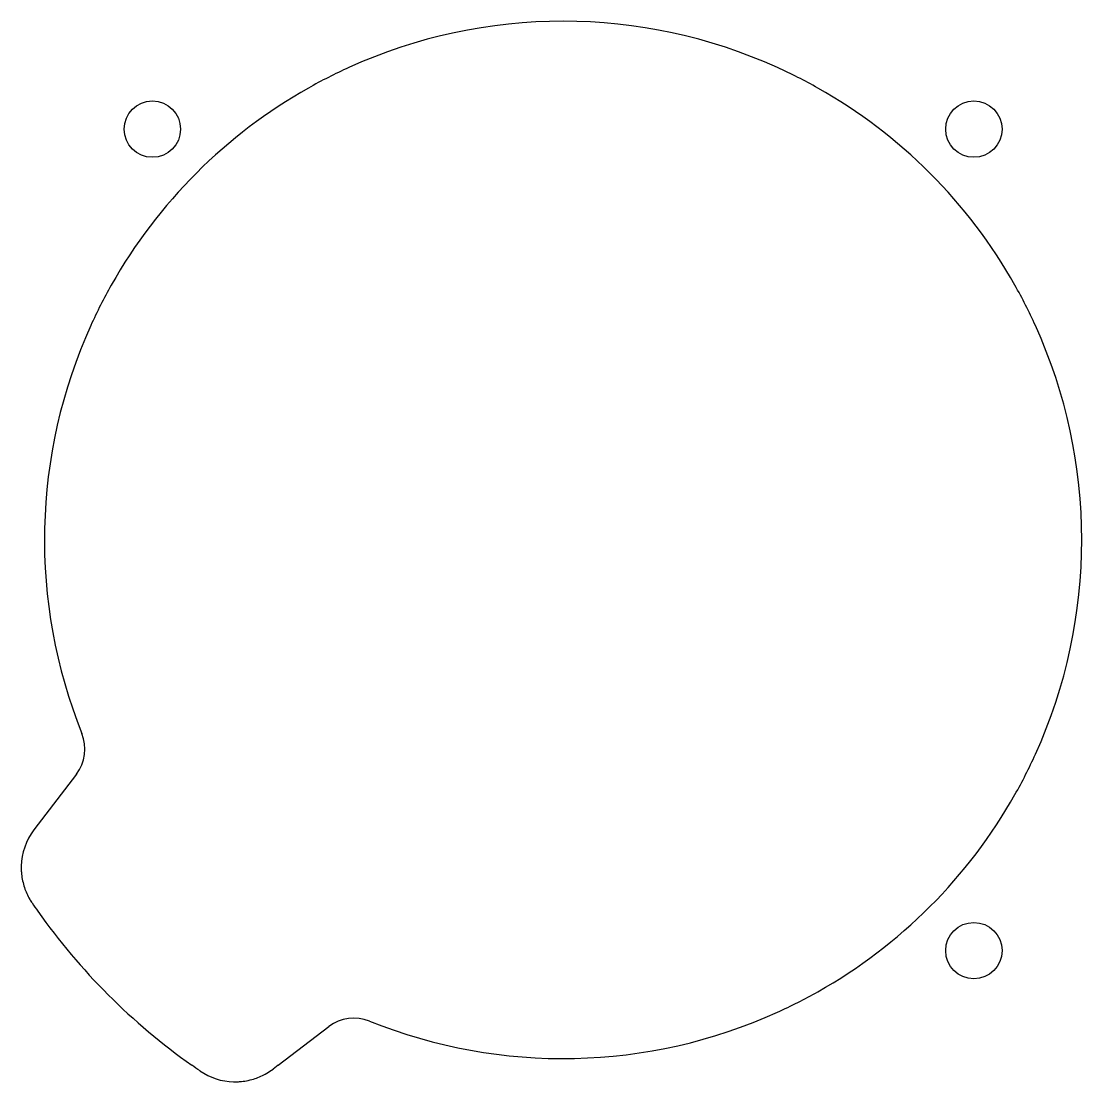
# Model space of a CAD drawing. Header units: millimetres. Extents: x -41.5 to 39.7, y -41.5 to 39.7.
import ezdxf

# ---------------------------------------------------------------- set-up
doc = ezdxf.new("R2010")
doc.units = ezdxf.units.MM
doc.layers.get('0').update_dxf_attribs({"linetype": 'CONTINUOUS'})

msp = doc.modelspace()

# ---------------------------------------------------------------- linework, layer by layer
for p, q in [((-37.238, -17.928), (-40.49, -22.195)), ((-41.466, -24.967), (-41.466, -25.213)), ((-21.809, -40.196), (-17.928, -37.238)), ((-21.809, -40.196), (-22.195, -40.49)), ((-25.213, -41.466), (-24.967, -41.466))]:
    msp.add_line(p, q)
for centre in [(-31.431, 31.431), (-31.431, 31.431), (31.431, 31.431), (31.431, 31.431), (31.431, -31.431), (31.431, -31.431)]:
    msp.add_circle(centre, 2.159)
for centre, radius, start, end in [((0, 0), 39.688, 65.59573, 114.40427), ((0, 0), 39.687, 114.40427, 119.41822), ((0, 0), 39.688, 60.58178, 65.59573), ((0, 0), 39.688, 119.41822, 150.58178), ((0, 0), 39.688, 29.41822, 60.58178), ((0, 0), 39.688, 150.58178, 155.59573), ((0, 0), 39.687, 24.40427, 29.41822), ((0, 0), 39.688, 155.59573, 201.9227), ((0, 0), 39.688, -24.40427, 24.40427), ((-39.763, -16.004), 3.175, -37.31366, 21.93869), ((0, 0), 39.688, 330.58178, 335.59573), ((0, 0), 39.688, 299.41822, 330.58178), ((-36.692, -25.09), 4.775, 142.68634, 178.52538), ((0, 0), 49.225, 215.25775, 234.74225), ((0, 0), 39.687, 294.40427, 299.41822), ((0, 0), 39.687, 248.07543, 294.40427), ((-16.004, -39.763), 3.175, 68.08466, 127.31366), ((-25.09, -36.692), 4.775, 235.63558, 268.52538)]:
    msp.add_arc(centre, radius, start, end)
for points, knots in [([(-41.466, -25.213), (-41.466, -25.213), (-41.465, -25.214), (-41.465, -25.216), (-41.465, -25.218), (-41.465, -25.225), (-41.465, -25.23), (-41.464, -25.249), (-41.464, -25.265), (-41.46, -25.367), (-41.452, -25.481), (-41.409, -25.898), (-41.327, -26.285), (-41.123, -26.895), (-40.986, -27.208), (-40.755, -27.601), (-40.696, -27.694), (-40.634, -27.785)], [0, 0, 0, 0, 0.0013115, 0.0013115, 0.002623, 0.002623, 0.005246, 0.005246, 0.0104919, 0.0104919, 0.0424182, 0.0424182, 0.1525135, 0.1525135, 0.2526536, 0.2526536, 0.284391, 0.284391, 0.284391, 0.284391]), ([(-24.967, -41.466), (-24.967, -41.466), (-24.966, -41.465), (-24.964, -41.465), (-24.962, -41.465), (-24.955, -41.465), (-24.95, -41.465), (-24.931, -41.464), (-24.915, -41.464), (-24.813, -41.46), (-24.699, -41.452), (-24.282, -41.409), (-23.895, -41.327), (-23.285, -41.123), (-22.972, -40.986), (-22.509, -40.714), (-22.348, -40.605), (-22.195, -40.49)], [0, 0, 0, 0, 0.0013115, 0.0013115, 0.002623, 0.002623, 0.005246, 0.005246, 0.0104919, 0.0104919, 0.0424182, 0.0424182, 0.1525135, 0.1525135, 0.2526536, 0.2526536, 0.3080081, 0.3080081, 0.3080081, 0.3080081])]:
    msp.add_open_spline(points, degree=3, knots=knots)
for points in [[(-40.634, -27.785), (-40.488, -27.999), (-40.337, -28.215), (-40.196, -28.416)], [(-27.785, -40.634), (-27.999, -40.488), (-28.215, -40.337), (-28.416, -40.196)]]:
    msp.add_open_spline(points, degree=3)

doc.saveas('drawing.dxf')
